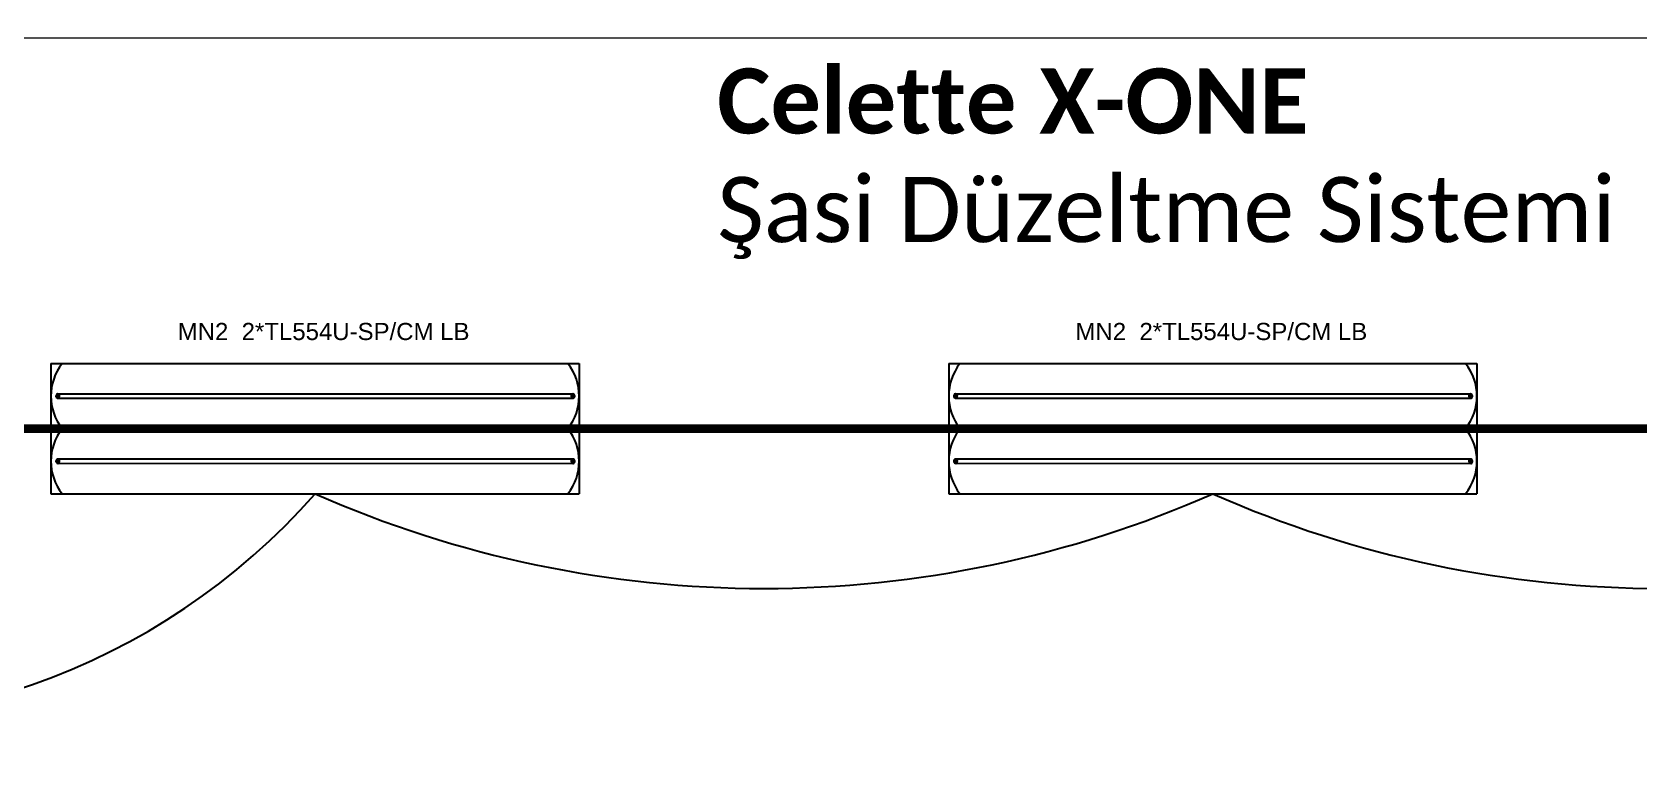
# Model space of a CAD drawing. Header units: metres. Extents: x -13316 to 152404, y -3899 to 30226.
# Drawn here: x 2698.2 to 3068.1, y 1084.4 to 1251.3 of the extents above; entities that cross this region are included whole.
import ezdxf

# ---------------------------------------------------------------- set-up
doc = ezdxf.new("R2010")
doc.units = ezdxf.units.M
doc.header["$LTSCALE"] = 100
doc.header["$MEASUREMENT"] = 0
doc.linetypes.add('HIDDEN', pattern=[0.375, 0.25, -0.125])
doc.layers.get('0').update_dxf_attribs({"color": 9, "lineweight": 9})
for name, color, linetype, lineweight in [('06D', 9, 'Continuous', 9), ('25', 9, 'Continuous', 9), ('32-ekipman', 9, 'Continuous', 9), ('E-2x54 W SIVAÜSTÜ FLUORESAN YÜKSEK TAVAN ARMATÜRÜ', 7, 'Continuous', 30), ('E-KABLO', 7, 'Continuous', 30)]:
    doc.layers.add(name, color=color, linetype=linetype, lineweight=lineweight)
doc.styles.add('Arial', font='arial.ttf', dxfattribs={"height": 2.5})
doc.styles.add('MuuM_TEXT-STANDART', font='ARIALN.TTF')
doc.styles.get("Standard").update_dxf_attribs({"font": 'ARIALN.TTF'})
doc.dimstyles.new('MuuM_DIM200', dxfattribs={"dimscale": 20, "dimtxt": 2, "dimasz": 1, "dimexe": 1, "dimexo": 1, "dimgap": 1, "dimtad": 1, "dimdec": 1, "dimrnd": 0.5, "dimdsep": 46, "dimtxsty": 'MuuM_TEXT-STANDART', "dimblk": 'ARCHTICK', "dimcen": 0, "dimdle": 0.15, "dimclrd": 256, "dimclre": 256, "dimclrt": 256, "dimadec": 0, "dimazin": 0, "dimtfac": 5, "dimtdec": 1, "dimtix": 1, "dimtmove": 2, "dimatfit": 3, "dimldrblk": 'DOT', "dimfxl": 3, "dimfxlon": 1, "dimtolj": 1, "dimlwd": -1, "dimlwe": -1, "dimarcsym": 0})

# ---------------------------------------------------------------- blocks, each defined once
blk = doc.blocks.new('2x54 W SIVAÜSTÜ FLUORESAN YÜKSEK TAVAN ARMATÜRÜ')
at = {"layer": 'E-2x54 W SIVAÜSTÜ FLUORESAN YÜKSEK TAVAN ARMATÜRÜ', "color": 4}
for p, q in [((-60.8, 15), (-60.8, -15)), ((-60.8, 15), (60.8, 15)), ((60.8, 15), (60.8, 0)), ((-60, 0), (-15, 0)), ((15, 0), (60, 0)), ((60.8, 0), (60.8, -15)), ((-60.8, -15), (60.8, -15))]:
    blk.add_line(p, q, dxfattribs=at)
at = {"layer": 'E-2x54 W SIVAÜSTÜ FLUORESAN YÜKSEK TAVAN ARMATÜRÜ', "color": 7}
for p, q in [((-59.27, 8.01), (59.32, 8.01)), ((-59.16, 7.01), (59.44, 7)), ((-60.8, 0), (60.8, 0)), ((-59.27, -6.99), (59.32, -6.99)), ((-59.16, -7.99), (59.44, -8))]:
    blk.add_line(p, q, dxfattribs=at)
for centre in [(-59.23, 7.63), (-59.23, 7.33), (59.36, 7.63), (59.36, 7.33), (-59.23, -7.37), (59.36, -7.37), (-59.23, -7.67), (59.36, -7.67)]:
    blk.add_circle(centre, 0.11, dxfattribs=at)
for centre, radius, start, end in [((-48.66, 7.5), 12.14, 141.86, 218.14), ((48.66, 7.5), 12.14, 321.86, 38.14), ((-59.12, 7.51), 0.515, 106.8674, 266.7612), ((-59.32, 7.49), 0.519, 289.2244, 84.4042), ((59.47, 7.51), 0.515, 106.8674, 266.7612), ((59.27, 7.49), 0.519, 289.2244, 84.4042), ((-48.66, -7.5), 12.14, 141.86, 218.14), ((48.66, -7.5), 12.14, 321.86, 38.14), ((-59.12, -7.49), 0.515, 106.8674, 266.7612), ((-59.32, -7.51), 0.519, 289.2244, 84.4042), ((59.47, -7.49), 0.515, 106.8674, 266.7612), ((59.27, -7.51), 0.519, 289.2244, 84.4042)]:
    blk.add_arc(centre, radius, start, end, dxfattribs=at)
at = {"layer": 'E-2x54 W SIVAÜSTÜ FLUORESAN YÜKSEK TAVAN ARMATÜRÜ', "color": 7, "style": 'Arial'}
blk.add_text('MN2  2*TL554U-SP/CM LB', height=3.9508, dxfattribs=at).set_placement((-31.61, 20.4))
blk = doc.blocks.new('p-işyeri')
at = {"color": 0, "const_width": 2}
blk.add_lwpolyline([(200, 0), (200, 700), (-200, 700), (-200, 0)], close=True, dxfattribs=at)
blk = doc.blocks.new('_ArchTick')
at = {"color": 0, "linetype": 'ByBlock', "const_width": 0.15}
blk.add_lwpolyline([(-0.5, -0.5), (0.5, 0.5)], dxfattribs=at)
blk = doc.blocks.new('*D675')
at = {"layer": '25', "transparency": 16777216}
for p, q in [((2300, -32440.77), (2300, -32360.77)), ((3000, -32440.77), (3000, -32360.77)), ((2297, -32380.77), (3003, -32380.77))]:
    blk.add_line(p, q, dxfattribs=at)
at = {"layer": '25', "transparency": 16777216, "xscale": 20, "yscale": 20, "zscale": 20, "rotation": 180}
blk.add_blockref('_ArchTick', (2300, -32380.77), dxfattribs=at)
at = {"layer": '25', "transparency": 16777216, "xscale": 20, "yscale": 20, "zscale": 20}
blk.add_blockref('_ArchTick', (3000, -32380.77), dxfattribs=at)
at = {"layer": '25', "transparency": 16777216, "insert": (2650, -32335.25), "char_height": 50, "attachment_point": 5, "style": 'MuuM_TEXT-STANDART'}
blk.add_mtext('\\A1;700', dxfattribs=at)
blk = doc.blocks.new('_Dot')
at = {"color": 0, "linetype": 'ByBlock', "lineweight": -2}
blk.add_line((-0.5, 0), (-1, 0), dxfattribs=at)
at = {"color": 0, "linetype": 'ByBlock', "const_width": 0.5}
blk.add_lwpolyline([(-0.25, 0, 1), (0.25, 0, 1)], format="xyb", close=True, dxfattribs=at)
blk = doc.blocks.new('2.bod.Mimari')
at = {"layer": '06D', "color": 89, "linetype": 'HIDDEN', "true_color": 0x2e4d23, "rotation": 90}
for p in [(3000, -7590), (3000, -7990)]:
    blk.add_blockref('p-işyeri', p, dxfattribs=at)
at = {"layer": '32-ekipman', "ltscale": 2, "insert": (2535.92, -7707.04), "char_height": 15, "width": 234.5272, "attachment_point": 1}
blk.add_mtext('{\\fCalibri|b1|i0|c162|p34;Celette X-ONE \\P\\fCalibri|b0|i0|c162|p34;Şasi Düzeltme Sistemi }', dxfattribs=at)
at = {"layer": '25'}
dim = blk.add_linear_dim(base=(3000, -7699.98), p1=(2300, -7959.4), p2=(3000, -7889.37), dimstyle='MuuM_DIM200', override={"dimtxt": 2.5}, dxfattribs=at)
dim.commit()
dim.dimension.update_dxf_attribs({"geometry": '*D675', "text_midpoint": (2650, -7654.45), "insert": (0, 24680.79)})

msp = doc.modelspace()

# ---------------------------------------------------------------- linework, layer by layer
at = {"layer": 'E-KABLO', "color": 6}
for centre, radius, start, end in [((2647.64, 1246.22), 153.72, 259.643, 318.8184), ((2866.67, 1378.93), 255.73, 246.1674, 293.8326), ((3073.33, 1378.92), 255.73, 246.167, 293.833), ((2277.84, 749.64), 486.16, 2.9903, 45.2665)]:
    msp.add_arc(centre, radius, start, end, dxfattribs=at)

# ---------------------------------------------------------------- block references
msp.add_blockref('2.bod.Mimari', (320, 8950))
at = {"layer": 'E-2x54 W SIVAÜSTÜ FLUORESAN YÜKSEK TAVAN ARMATÜRÜ', "color": 6}
for p in [(2763.33, 1160), (2970, 1160)]:
    msp.add_blockref('2x54 W SIVAÜSTÜ FLUORESAN YÜKSEK TAVAN ARMATÜRÜ', p, dxfattribs=at)

doc.saveas('drawing.dxf')
